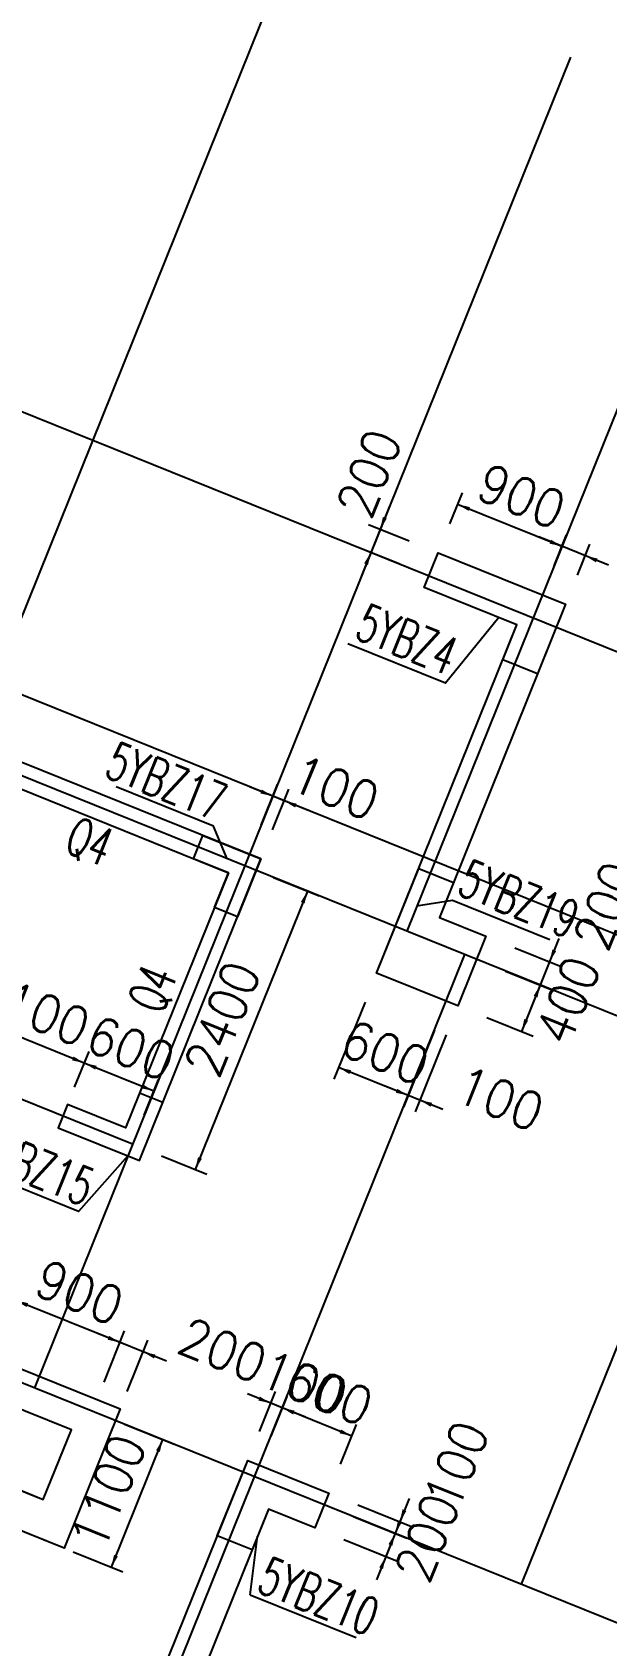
# Model space of a CAD drawing. Extents: x 387171 to 699106, y 11966 to 245688.
# Drawn here: x 549187 to 553783, y 78279 to 91178 of the extents above; entities that cross this region are included whole.
import ezdxf

# ---------------------------------------------------------------- set-up
doc = ezdxf.new("R2010")
doc.units = 0
doc.header["$LTSCALE"] = 100
doc.header["$MEASUREMENT"] = 0
for name, color, linetype in [('b边缘构件', 235, 'Continuous'), ('DOTE', 253, 'Continuous'), ('wall-主楼', 2, 'Continuous'), ('Y阴影', 254, 'Continuous'), ('剪力墙身标注', 7, 'Continuous'), ('小尺寸', 4, 'Continuous'), ('边缘构件标注', 1, 'Continuous')]:
    doc.layers.add(name, color=color, linetype=linetype)
doc.styles.get("Standard").update_dxf_attribs({"font": 'standard'})
doc.dimstyles.get("Standard").update_dxf_attribs({"dimtxt": 300, "dimasz": 100, "dimexe": 100, "dimexo": 250, "dimgap": 100, "dimtad": 0, "dimtoh": 1, "dimdec": 0, "dimdsep": 46, "dimcen": 0.09, "dimclrt": 7, "dimadec": 0, "dimazin": 0, "dimtfac": 1, "dimtdec": 4, "dimtofl": 0, "dimtmove": 0, "dimatfit": 3, "dimfxl": 1, "dimtolj": 1, "dimtzin": 0, "dimarcsym": 0})

# ---------------------------------------------------------------- blocks, each defined once
blk = doc.blocks.new('*D403')
at = {"layer": '小尺寸', "color": 0, "linetype": 'ByBlock', "lineweight": -2}
for p, q in [((553048, 83859), (553419, 83709)), ((553401, 83932), (553176, 83375)), ((552973, 83673), (553344, 83523))]:
    blk.add_line(p, q, dxfattribs=at)
for points in [[(553326, 83747), (553348, 83845), (553379, 83833)], [(553251, 83561), (553229, 83462), (553198, 83474)]]:
    blk.add_solid(points, dxfattribs=at)
at = {"layer": '小尺寸', "color": 7, "linetype": 'Continuous', "lineweight": -2, "insert": (553777, 84196), "char_height": 300, "width": 566.67, "attachment_point": 5, "rotation": 68.0454}
blk.add_mtext('200', dxfattribs=at)
blk = doc.blocks.new('*D1305')
at = {"layer": '小尺寸', "color": 0, "linetype": 'ByBlock', "lineweight": -2}
for p, q in [((552973, 83673), (553344, 83523)), ((553251, 83561), (553102, 83190)), ((552823, 83302), (553194, 83152))]:
    blk.add_line(p, q, dxfattribs=at)
for points in [[(553251, 83561), (553229, 83462), (553198, 83474)], [(553102, 83190), (553123, 83289), (553154, 83276)]]:
    blk.add_solid(points, dxfattribs=at)
at = {"layer": '小尺寸', "color": 7, "linetype": 'Continuous', "lineweight": -2, "insert": (553472, 83440), "char_height": 300, "width": 576.67, "attachment_point": 5, "rotation": 68.0454}
blk.add_mtext('400', dxfattribs=at)
blk = doc.blocks.new('*D897')
at = {"layer": '小尺寸', "color": 0, "linetype": 'ByBlock', "lineweight": -2}
for p, q in [((553796, 86918), (553239, 87143)), ((553362, 86913), (553462, 87161)), ((553548, 86838), (553648, 87086))]:
    blk.add_line(p, q, dxfattribs=at)
for points in [[(553425, 87068), (553326, 87090), (553338, 87121)], [(553610, 86993), (553709, 86971), (553697, 86940)]]:
    blk.add_solid(points, dxfattribs=at)
at = {"layer": '小尺寸', "color": 7, "linetype": 'Continuous', "lineweight": -2, "insert": (554247, 87006), "char_height": 300, "width": 566.67, "attachment_point": 5, "rotation": 338.0454}
blk.add_mtext('200', dxfattribs=at)
blk = doc.blocks.new('*D1794')
at = {"layer": '小尺寸', "color": 0, "linetype": 'ByBlock', "lineweight": -2}
for p, q in [((552528, 87249), (552628, 87497)), ((553425, 87068), (552590, 87404)), ((553362, 86913), (553462, 87161))]:
    blk.add_line(p, q, dxfattribs=at)
for points in [[(552590, 87404), (552689, 87382), (552677, 87352)], [(553425, 87068), (553326, 87090), (553338, 87121)]]:
    blk.add_solid(points, dxfattribs=at)
at = {"layer": '小尺寸', "color": 7, "linetype": 'Continuous', "lineweight": -2, "insert": (553101, 87468), "char_height": 300, "width": 556.67, "attachment_point": 5, "rotation": 338.0454}
blk.add_mtext('900', dxfattribs=at)
blk = doc.blocks.new('*D2008')
at = {"layer": '小尺寸', "color": 0, "linetype": 'ByBlock', "lineweight": -2}
for p, q in [((552405, 83201), (552157, 82585)), ((552498, 83164), (552250, 82548)), ((552473, 82566), (552009, 82753))]:
    blk.add_line(p, q, dxfattribs=at)
for points in [[(552194, 82678), (552095, 82700), (552108, 82731)], [(552287, 82641), (552386, 82619), (552374, 82588)]]:
    blk.add_solid(points, dxfattribs=at)
at = {"layer": '小尺寸', "color": 7, "linetype": 'Continuous', "lineweight": -2, "insert": (552928, 82652), "char_height": 300, "width": 476.67, "attachment_point": 5, "rotation": 338.0454}
blk.add_mtext('100', dxfattribs=at)
blk = doc.blocks.new('*D1738')
at = {"layer": '小尺寸', "color": 0, "linetype": 'ByBlock', "lineweight": -2}
for p, q in [((551849, 83425), (551600, 82809)), ((552405, 83201), (552157, 82585)), ((552194, 82678), (551638, 82902))]:
    blk.add_line(p, q, dxfattribs=at)
for points in [[(551638, 82902), (551737, 82880), (551724, 82849)], [(552194, 82678), (552095, 82700), (552108, 82731)]]:
    blk.add_solid(points, dxfattribs=at)
at = {"layer": '小尺寸', "color": 7, "linetype": 'Continuous', "lineweight": -2, "insert": (552010, 83022), "char_height": 300, "width": 556.67, "attachment_point": 5, "rotation": 338.0454}
blk.add_mtext('600', dxfattribs=at)
blk = doc.blocks.new('*D2507')
at = {"layer": '小尺寸', "color": 0, "linetype": 'ByBlock', "lineweight": -2}
for p, q in [((551389, 84958), (550925, 85145)), ((551017, 84839), (551148, 85163)), ((551110, 84801), (551240, 85126))]:
    blk.add_line(p, q, dxfattribs=at)
for points in [[(551110, 85071), (551011, 85093), (551024, 85123)], [(551203, 85033), (551302, 85011), (551290, 84980)]]:
    blk.add_solid(points, dxfattribs=at)
at = {"layer": '小尺寸', "color": 7, "linetype": 'Continuous', "lineweight": -2, "insert": (551610, 85139), "char_height": 300, "width": 476.67, "attachment_point": 5, "rotation": 338.0454}
blk.add_mtext('100', dxfattribs=at)
blk = doc.blocks.new('*D3014')
at = {"layer": '小尺寸', "color": 0, "linetype": 'ByBlock', "lineweight": -2}
for p, q in [((551118, 84421), (551481, 84274)), ((551388, 84312), (550491, 82086)), ((550221, 82195), (550584, 82048))]:
    blk.add_line(p, q, dxfattribs=at)
for points in [[(551388, 84312), (551366, 84213), (551336, 84225)], [(550491, 82086), (550513, 82185), (550544, 82172)]]:
    blk.add_solid(points, dxfattribs=at)
at = {"layer": '小尺寸', "color": 7, "linetype": 'Continuous', "lineweight": -2, "insert": (550708, 83292), "char_height": 300, "width": 785, "attachment_point": 5, "rotation": 68.0454}
blk.add_mtext('2400', dxfattribs=at)
blk = doc.blocks.new('*D2766')
at = {"layer": '小尺寸', "color": 0, "linetype": 'ByBlock', "lineweight": -2}
for p, q in [((549526, 82744), (549641, 83030)), ((550160, 82713), (549603, 82937)), ((550082, 82520), (550197, 82806))]:
    blk.add_line(p, q, dxfattribs=at)
for points in [[(549603, 82937), (549702, 82915), (549690, 82885)], [(550160, 82713), (550061, 82735), (550073, 82766)]]:
    blk.add_solid(points, dxfattribs=at)
at = {"layer": '小尺寸', "color": 7, "linetype": 'Continuous', "lineweight": -2, "insert": (549975, 83057), "char_height": 300, "width": 556.67, "attachment_point": 5, "rotation": 338.0454}
blk.add_mtext('600', dxfattribs=at)
blk = doc.blocks.new('*D3532')
at = {"layer": '小尺寸', "color": 0, "linetype": 'ByBlock', "lineweight": -2}
for p, q in [((548506, 83156), (548621, 83441)), ((549603, 82937), (548583, 83349)), ((549526, 82744), (549641, 83030))]:
    blk.add_line(p, q, dxfattribs=at)
for points in [[(548583, 83349), (548682, 83327), (548670, 83296)], [(549603, 82937), (549505, 82959), (549517, 82990)]]:
    blk.add_solid(points, dxfattribs=at)
at = {"layer": '小尺寸', "color": 7, "linetype": 'Continuous', "lineweight": -2, "insert": (549187, 83375), "char_height": 300, "width": 685, "attachment_point": 5, "rotation": 338.0454}
blk.add_mtext('1100', dxfattribs=at)
blk = doc.blocks.new('*D327')
at = {"layer": '小尺寸', "color": 0, "linetype": 'ByBlock', "lineweight": -2}
for p, q in [((551097, 79955), (551225, 80272)), ((551744, 79955), (551187, 80180)), ((551653, 79730), (551781, 80048))]:
    blk.add_line(p, q, dxfattribs=at)
for points in [[(551187, 80180), (551286, 80158), (551274, 80127)], [(551744, 79955), (551645, 79977), (551657, 80008)]]:
    blk.add_solid(points, dxfattribs=at)
at = {"layer": '小尺寸', "color": 7, "linetype": 'Continuous', "lineweight": -2, "insert": (551559, 80299), "char_height": 300, "width": 556.67, "attachment_point": 5, "rotation": 338.0454}
blk.add_mtext('600', dxfattribs=at)
blk = doc.blocks.new('*D62')
at = {"layer": '小尺寸', "color": 0, "linetype": 'ByBlock', "lineweight": -2}
for p, q in [((551373, 80105), (550909, 80292)), ((551004, 79992), (551132, 80310)), ((551097, 79955), (551225, 80272))]:
    blk.add_line(p, q, dxfattribs=at)
for points in [[(551095, 80217), (550996, 80239), (551008, 80270)], [(551187, 80180), (551286, 80158), (551274, 80127)]]:
    blk.add_solid(points, dxfattribs=at)
at = {"layer": '小尺寸', "color": 7, "linetype": 'Continuous', "lineweight": -2, "insert": (551361, 80379), "char_height": 300, "width": 476.67, "attachment_point": 5, "rotation": 338.0454}
blk.add_mtext('100', dxfattribs=at)
blk = doc.blocks.new('*D820')
at = {"layer": '小尺寸', "color": 0, "linetype": 'ByBlock', "lineweight": -2}
for p, q in [((551792, 79405), (552220, 79232)), ((552202, 79455), (552015, 78991)), ((551754, 79312), (552183, 79139))]:
    blk.add_line(p, q, dxfattribs=at)
for points in [[(552128, 79270), (552149, 79369), (552180, 79356)], [(552090, 79177), (552068, 79078), (552037, 79090)]]:
    blk.add_solid(points, dxfattribs=at)
at = {"layer": '小尺寸', "color": 7, "linetype": 'Continuous', "lineweight": -2, "insert": (552580, 79724), "char_height": 300, "width": 476.67, "attachment_point": 5, "rotation": 68.0454}
blk.add_mtext('100', dxfattribs=at)
blk = doc.blocks.new('*D566')
at = {"layer": '小尺寸', "color": 0, "linetype": 'ByBlock', "lineweight": -2}
for p, q in [((552165, 79362), (551941, 78806)), ((551754, 79312), (552183, 79139)), ((551679, 79127), (552108, 78954))]:
    blk.add_line(p, q, dxfattribs=at)
for points in [[(552090, 79177), (552112, 79276), (552143, 79263)], [(552015, 78991), (551993, 78892), (551963, 78905)]]:
    blk.add_solid(points, dxfattribs=at)
at = {"layer": '小尺寸', "color": 7, "linetype": 'Continuous', "lineweight": -2, "insert": (552346, 79144), "char_height": 300, "width": 566.67, "attachment_point": 5, "rotation": 68.0454}
blk.add_mtext('200', dxfattribs=at)
blk = doc.blocks.new('*D1071')
at = {"layer": '小尺寸', "color": 0, "linetype": 'ByBlock', "lineweight": -2}
for p, q in [((550260, 80553), (549703, 80778)), ((549761, 80385), (549926, 80796)), ((549946, 80311), (550112, 80721))]:
    blk.add_line(p, q, dxfattribs=at)
for points in [[(549889, 80703), (549790, 80725), (549802, 80756)], [(550074, 80628), (550173, 80606), (550161, 80575)]]:
    blk.add_solid(points, dxfattribs=at)
at = {"layer": '小尺寸', "color": 7, "linetype": 'Continuous', "lineweight": -2, "insert": (550711, 80641), "char_height": 300, "width": 566.67, "attachment_point": 5, "rotation": 338.0454}
blk.add_mtext('200', dxfattribs=at)
blk = doc.blocks.new('*D1249')
at = {"layer": '小尺寸', "color": 0, "linetype": 'ByBlock', "lineweight": -2}
for p, q in [((548926, 80722), (549091, 81132)), ((549889, 80703), (549054, 81039)), ((549761, 80385), (549926, 80796))]:
    blk.add_line(p, q, dxfattribs=at)
for points in [[(549054, 81039), (549153, 81018), (549141, 80987)], [(549889, 80703), (549790, 80725), (549802, 80756)]]:
    blk.add_solid(points, dxfattribs=at)
at = {"layer": '小尺寸', "color": 7, "linetype": 'Continuous', "lineweight": -2, "insert": (549565, 81103), "char_height": 300, "width": 556.67, "attachment_point": 5, "rotation": 338.0454}
blk.add_mtext('900', dxfattribs=at)
blk = doc.blocks.new('*D3757')
at = {"layer": '小尺寸', "color": 0, "linetype": 'ByBlock', "lineweight": -2}
for p, q in [((549925, 80050), (550323, 79889)), ((550230, 79927), (549819, 78906)), ((549514, 79029), (549912, 78869))]:
    blk.add_line(p, q, dxfattribs=at)
for points in [[(550230, 79927), (550208, 79828), (550177, 79840)], [(549819, 78906), (549841, 79005), (549872, 78993)]]:
    blk.add_solid(points, dxfattribs=at)
at = {"layer": '小尺寸', "color": 7, "linetype": 'Continuous', "lineweight": -2, "insert": (549793, 79510), "char_height": 300, "width": 685, "attachment_point": 5, "rotation": 68.0454}
blk.add_mtext('1100', dxfattribs=at)
blk = doc.blocks.new('*D530')
at = {"layer": '小尺寸', "color": 0, "linetype": 'ByBlock', "lineweight": -2}
for p, q in [((552045, 87389), (551821, 86833)), ((552202, 87110), (551877, 87241)), ((552127, 86925), (551803, 87055))]:
    blk.add_line(p, q, dxfattribs=at)
for points in [[(551970, 87204), (551992, 87303), (552023, 87290)], [(551895, 87018), (551873, 86919), (551842, 86932)]]:
    blk.add_solid(points, dxfattribs=at)
at = {"layer": '小尺寸', "color": 7, "linetype": 'Continuous', "lineweight": -2, "insert": (551882, 87653), "char_height": 300, "width": 566.67, "attachment_point": 5, "rotation": 68.0454}
blk.add_mtext('200', dxfattribs=at)

msp = doc.modelspace()

# ---------------------------------------------------------------- hatches: boundary and pattern name
at = {"layer": 'Y阴影'}
h = msp.add_hatch(dxfattribs=at)
h.set_pattern_fill('ANSI31', color=256, scale=25, angle=-21.95462, style=0)
h.set_pattern_definition([])
h.paths.add_polyline_path([(553454.3, 86605.9), (553229.9, 86049.1), (552951.6, 86161.3), (553063.8, 86439.5), (552321.8, 86738.6), (552434.1, 87017.2)], flags=0)
h = msp.add_hatch(dxfattribs=at)
h.set_pattern_fill('ANSI31', color=256, scale=25, angle=-21.95462, style=0)
h.set_pattern_definition([])
h.paths.add_polyline_path([(551016.1, 84569.5), (550829.2, 84105.8), (550643.7, 84180.5), (550755.8, 84458.8), (550477.6, 84570.9), (550552.4, 84756.4)], flags=0)
h = msp.add_hatch(dxfattribs=at)
h.set_pattern_fill('ANSI31', color=256, scale=25, angle=-21.95462, style=0)
h.set_pattern_definition([])
h.paths.add_polyline_path([(552278.6, 84491.8), (552556.9, 84379.7), (552444.8, 84101.7), (552815.8, 83952.2), (552591.4, 83395.4), (551942.2, 83657.1)], flags=0)
h = msp.add_hatch(dxfattribs=at)
h.set_pattern_fill('ANSI31', color=256, scale=25, angle=-21.95462, style=0)
h.set_pattern_definition([])
h.paths.add_polyline_path([(550044.1, 82158.1), (550231, 82621.8), (550045.5, 82696.6), (549933.3, 82418.3), (549469.6, 82605.3), (549394.8, 82419.8)], flags=0)
h = msp.add_hatch(dxfattribs=at)
h.set_pattern_fill('ANSI31', color=256, scale=25, angle=-21.95462, style=0)
h.set_pattern_definition([])
h.paths.add_polyline_path([(549890.2, 80171.5), (549441.5, 79058.5), (548792.3, 79320.2), (548904.5, 79598.5), (549275.4, 79448.9), (549499.8, 80005.4), (548757.8, 80304.5), (548870, 80582.8)], flags=0)
h = msp.add_hatch(dxfattribs=at)
h.set_pattern_fill('ANSI31', color=256, scale=25, angle=-21.95462, style=0)
h.set_pattern_definition([])
h.paths.add_polyline_path([(551559.8, 79498.5), (551447.6, 79220.2), (551076.5, 79369.8), (550945.6, 79045.2), (550667.4, 79157.4), (550910.4, 79760.2)], flags=0)

# ---------------------------------------------------------------- linework, layer by layer
at = {"layer": 'b边缘构件'}
for points in [[(553454.3, 86605.9), (553229.9, 86049.1), (552951.6, 86161.3), (553063.8, 86439.5), (552321.8, 86738.6), (552434.1, 87017.2), (553454.3, 86605.9)], [(551016.1, 84569.5), (550829.2, 84105.8), (550643.7, 84180.5), (550755.8, 84458.8), (550477.6, 84570.9), (550552.4, 84756.4), (551016.1, 84569.5)], [(552278.6, 84491.8), (552556.9, 84379.7), (552444.8, 84101.7), (552815.8, 83952.2), (552591.4, 83395.4), (551942.2, 83657.1), (552278.6, 84491.8)], [(550044.1, 82158.1), (550231, 82621.8), (550045.5, 82696.6), (549933.3, 82418.3), (549469.6, 82605.3), (549394.8, 82419.8), (550044.1, 82158.1)], [(549890.2, 80171.5), (549441.5, 79058.5), (548792.3, 79320.2), (548904.5, 79598.5), (549275.4, 79448.9), (549499.8, 80005.4), (548757.8, 80304.5), (548870, 80582.8), (549890.2, 80171.5)], [(551559.8, 79498.5), (551447.6, 79220.2), (551076.5, 79369.8), (550945.6, 79045.2), (550667.4, 79157.4), (550910.4, 79760.2), (551559.8, 79498.5)]]:
    msp.add_lwpolyline(points, dxfattribs=at)
at = {"layer": 'DOTE'}
for p, q in [((571646, 79056.8), (530053.9, 95822.8)), ((557563.8, 81822.3), (529044.5, 93318.6)), ((551265.9, 91876), (544921.3, 76136.6)), ((553491.9, 90978.7), (549203.6, 80340.5)), ((570831.9, 77120.7), (537661.8, 90491.8)), ((554790.4, 90455.3), (552184.5, 83990.7)), ((557387.3, 89408.5), (553099, 78770.2)), ((555881.4, 77648.6), (527362, 89144.9)), ((549988.7, 82288.2), (545536.8, 84082.8)), ((549844.2, 76847.7), (552648.2, 83803.8))]:
    msp.add_line(p, q, dxfattribs=at)
at = {"layer": 'wall-主楼'}
for points in [[(552433.9, 87016.9), (553454.2, 86605.6), (552444.7, 84101.4), (552815.7, 83951.9), (552591.4, 83395.4), (551942.2, 83657.1), (553063.8, 86439.5), (552321.8, 86738.6)], [(549469.6, 82605.3), (549394.8, 82419.8), (550044.1, 82158.1), (551016.1, 84569.5), (546378.7, 86438.8), (545406.6, 84027.4), (546055.9, 83765.7), (546130.7, 83951.2), (545666.9, 84138.1), (546489.4, 86178.6), (548529.9, 85356.1), (547707.4, 83315.6), (547150.9, 83539.9), (547076.1, 83354.4), (548374.6, 82831), (548449.4, 83016.5), (547892.9, 83240.8), (548715.4, 85281.3), (550755.8, 84458.8), (549933.3, 82418.3)], [(545160, 82078.3), (545047.9, 81800), (544305.9, 82099.1), (544081.6, 81542.6), (549275.4, 79448.9), (549499.8, 80005.4), (548757.8, 80304.5), (548869.9, 80582.8), (549890.2, 80171.5), (549441.5, 79058.5), (546705.5, 80161.5), (545060.4, 76080.5), (544782.2, 76192.7), (546427.2, 80273.6), (543691.2, 81376.5), (544139.8, 82489.5)], [(550910.4, 79760.2), (551559.6, 79498.5), (551447.5, 79220.3), (551076.5, 79369.8), (549992.3, 76680.2), (549714, 76792.3)]]:
    msp.add_lwpolyline(points, close=True, dxfattribs=at)
at = {"layer": '边缘构件标注', "color": 200}
for q in [(550989.4, 79153.9), (551777.3, 78343.6)]:
    msp.add_line((550929.3, 78685.4), q, dxfattribs=at)
for points in [[(552918.4, 86498.1), (552491.9, 85974.8), (551712.8, 86288.9)], [(550746.9, 84570.2), (550636.1, 84830.5), (549857.1, 85144.5)], [(552259.9, 84194.7), (552547.7, 84240.1), (553326.8, 83926.1)], [(549951.3, 82195.4), (549556, 81749.7), (548776.9, 82063.7)]]:
    msp.add_lwpolyline(points, dxfattribs=at)

# ---------------------------------------------------------------- texts
at = {"layer": '剪力墙身标注', "width": 0.7}
for rotation, p in [(338.04538, (549431.1, 84634.8)), (68.04538, (550223.2, 83316.8))]:
    msp.add_text('Q4', height=300, rotation=rotation, dxfattribs=at).set_placement(p)
at = {"layer": '边缘构件标注', "color": 200, "width": 0.7}
for s, p in [('5YBZ4', (551753, 86338.8)), ('5YBZ17', (549751.1, 85233.3)), ('5YBZ19', (552572.8, 84292.8)), ('5YBZ15', (548695.6, 82154.3)), ('5YBZ10', (550970, 78717.7))]:
    msp.add_text(s, height=300, rotation=338.04538, dxfattribs=at).set_placement(p)

# ---------------------------------------------------------------- dimensions: what is measured, and where the dimension line sits
at = {"layer": '小尺寸'}
for base, p1, p2, angle, picture, middle in [((551895.3, 87018.1), (552433.9, 87016.9), (552359.1, 86831.1), 68.04538, '*D530', (551700.9, 87204.4)), ((552590.1, 87404.4), (553268.8, 86680.7), (552434.1, 87017.2), 158.04538, '*D1794', (553101, 87468)), ((553424.9, 87067.9), (553454.3, 86605.9), (553268.8, 86680.7), 158.04538, '*D897', (553798.4, 87186.9)), ((551110.3, 85070.6), (551016.1, 84569.5), (550923.4, 84606.9), 158.04538, '*D2507', (551250.1, 85283.8)), ((550491.1, 82085.7), (550886, 84514.1), (549988.7, 82288.2), 68.04538, '*D3014', (550707.9, 83292.1)), ((553251.1, 83560.8), (552815.8, 83952.2), (552740.9, 83766.4), 68.04538, '*D403', (553595.8, 83747.3)), ((553101.5, 83189.8), (552740.9, 83766.4), (552591.4, 83395.4), 68.04538, '*D1305', (553251.8, 82894)), ((548583.3, 83348.6), (549432.2, 82512.5), (548412, 82923.7), 158.04538, '*D3532', (549186.9, 83374.9)), ((551637.9, 82902.2), (552498.6, 83432.8), (551942.2, 83657.1), 158.04538, '*D1738', (552009.6, 83021.9)), ((549603.5, 82937.4), (549988.7, 82288.2), (549432.2, 82512.5), 158.04538, '*D2766', (549975.2, 83057.1)), ((552194.3, 82677.9), (552591.4, 83395.4), (552498.6, 83432.8), 158.04538, '*D2008', (552567.8, 82796.9)), ((549054, 81039.5), (549667.3, 80153.5), (548832.6, 80490), 158.04538, '*D1249', (549564.9, 81103.1)), ((549888.8, 80703), (549852.8, 80078.8), (549667.3, 80153.5), 158.04538, '*D1071', (550262.3, 80822)), ((551094.5, 80216.9), (551003.2, 79722.9), (550910.4, 79760.2), 158.04538, '*D62', (551000.7, 80524.3)), ((551187.3, 80179.6), (551559.8, 79498.5), (551003.2, 79722.9), 158.04538, '*D327', (551559, 80299.2)), ((549818.9, 78906.4), (549693.4, 80143), (549282.1, 79122.8), 68.04538, '*D3757', (549792.6, 79510)), ((552090.1, 79176.9), (551559.8, 79498.5), (551522.4, 79405.7), 68.04538, '*D820', (552434.9, 79363.4)), ((552015.4, 78991.4), (551522.4, 79405.7), (551447.6, 79220.2), 68.04538, '*D566', (552165.7, 78695.6))]:
    dim = msp.add_linear_dim(base=base, p1=p1, p2=p2, angle=angle, dimstyle='Standard', dxfattribs=at)
    dim.commit()
    dim.dimension.update_dxf_attribs({"geometry": picture, "text_midpoint": middle})

doc.saveas('drawing.dxf')
